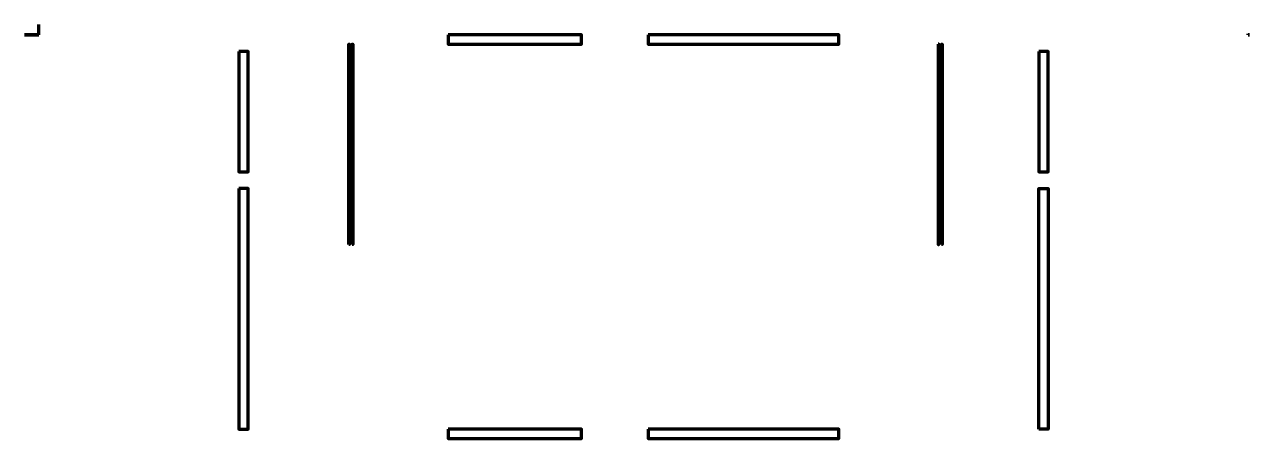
# Model space of a CAD drawing. Header units: millimetres. Extents: x 5.6 to 24, y 18.7 to 24.9.
import ezdxf

# ---------------------------------------------------------------- set-up
doc = ezdxf.new("R2010")
doc.units = ezdxf.units.MM
doc.layers.add('freecad trace layer', color=30, linetype='Continuous', lineweight=100)
doc.layers.add('grid', color=7, linetype='Continuous')
doc.layers.get('grid').off()

# ---------------------------------------------------------------- blocks, each defined once
blk = doc.blocks.new('A$C1410940694')
at = {"layer": 'freecad trace layer'}
for p, q in [((0.214, 6.05), (0.214, 6.206)), ((18.354, 6.05), (18.354, 6.066)), ((0.214, 6.05), (0, 6.05)), ((0, 6.05), (0.214, 6.05)), ((18.354, 6.05), (18.376, 6.05)), ((18.376, 6.05), (18.354, 6.05))]:
    blk.add_line(p, q, dxfattribs=at)
for points in [[(4.864, 2.91), (4.864, 5.91), (4.874, 5.91), (4.874, 2.91)], [(4.914, 2.91), (4.914, 5.91), (4.924, 5.91), (4.924, 2.91)], [(6.354, 6.05), (6.354, 5.91), (8.354, 5.91), (8.354, 6.05)], [(9.354, 6.05), (9.354, 5.91), (12.214, 5.91), (12.214, 6.05)], [(13.704, 5.91), (13.704, 2.91), (13.714, 2.91), (13.714, 5.91)], [(13.754, 2.91), (13.754, 5.91), (13.764, 5.91), (13.764, 2.91)], [(3.214, 5.8), (3.214, 4), (3.354, 4), (3.354, 5.8)], [(15.214, 5.8), (15.214, 4), (15.354, 4), (15.354, 5.8)], [(3.214, 3.75), (3.214, 0.14), (3.354, 0.14), (3.354, 3.75)], [(15.214, 0.14), (15.214, 3.75), (15.354, 3.75), (15.354, 0.14)], [(6.354, 0.14), (6.354, 0), (8.354, 0), (8.354, 0.14)], [(9.354, 0.14), (9.354, 0), (12.214, 0), (12.214, 0.14)]]:
    blk.add_lwpolyline(points, close=True, dxfattribs=at)

msp = doc.modelspace()

# ---------------------------------------------------------------- block references
at = {"layer": 'grid'}
msp.add_blockref('A$C1410940694', (5.624, 18.66), dxfattribs=at)

doc.saveas('drawing.dxf')
